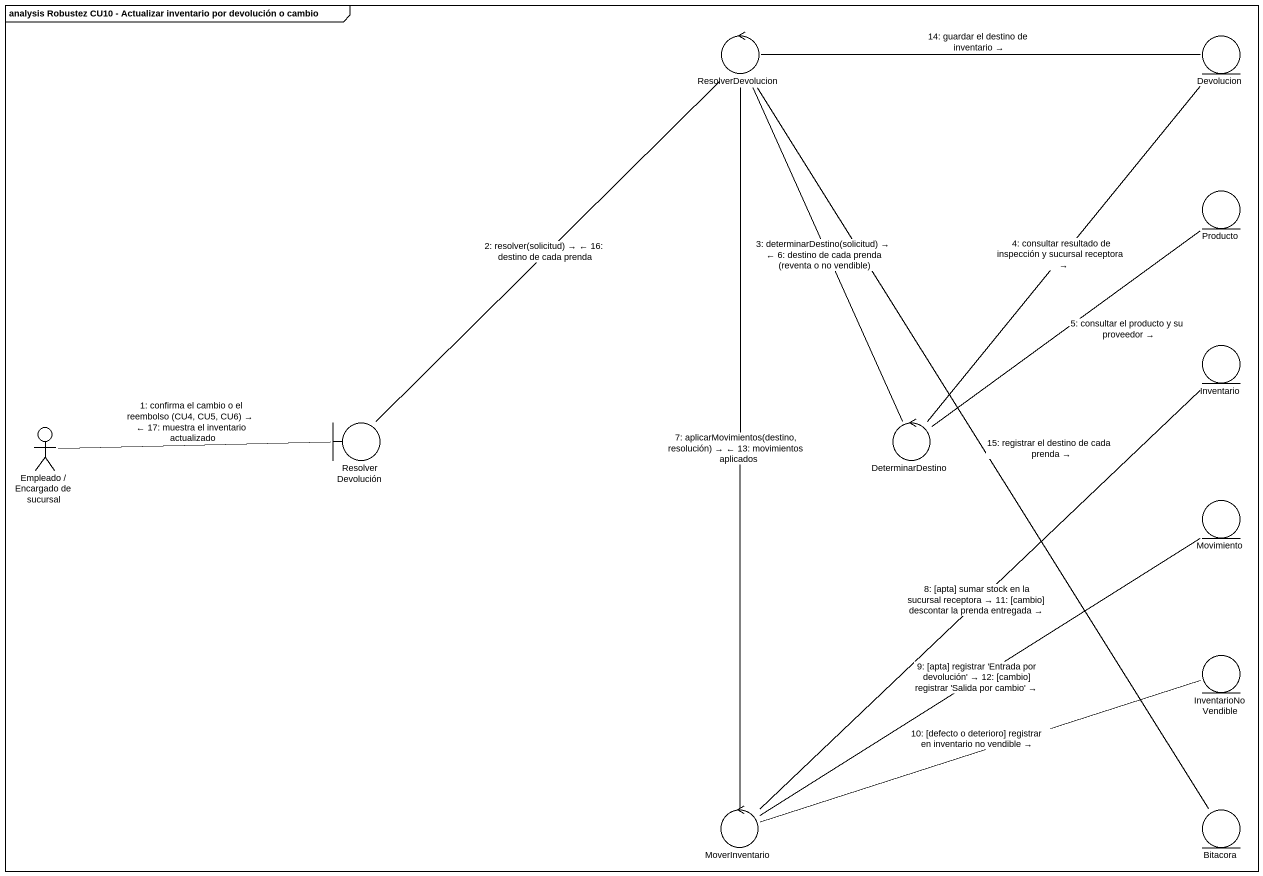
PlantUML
@startuml
mainframe analysis Robustez CU10 - Actualizar inventario por devolución o cambio
control ResolverDevolucion
entity Devolucion
entity Producto
entity Inventario
actor "Empleado / Encargado de sucursal" as Empleado_Encargado_de
boundary "Resolver Devolución" as Resolver_Devolución
control DeterminarDestino
entity Movimiento
entity InventarioNoVendible
control MoverInventario
entity Bitacora
ResolverDevolucion -right- Devolucion : 14: guardar el destino de inventario →
ResolverDevolucion -- DeterminarDestino : 3: determinarDestino(solicitud) → ← 6: destino de cada prenda (reventa o no vendible)
ResolverDevolucion -- MoverInventario : 7: aplicarMovimientos(destino, resolución) → ← 13: movimientos aplicados
ResolverDevolucion -- Bitacora : 15: registrar el destino de cada prenda →
Empleado_Encargado_de -right- Resolver_Devolución : 1: confirma el cambio o el reembolso (CU4, CU5, CU6) → ← 17: muestra el inventario actualizado
Resolver_Devolución -up- ResolverDevolucion : 2: resolver(solicitud) → ← 16: destino de cada prenda
DeterminarDestino -up- Devolucion : 4: consultar resultado de inspección y sucursal receptora →
DeterminarDestino -up- Producto : 5: consultar el producto y su proveedor →
MoverInventario -up- Inventario : 8: [apta] sumar stock en la sucursal receptora → 11: [cambio] descontar la prenda entregada →
MoverInventario -up- Movimiento : 9: [apta] registrar 'Entrada por devolución' → 12: [cambio] registrar 'Salida por cambio' →
MoverInventario -right- InventarioNoVendible : 10: [defecto o deterioro] registrar en inventario no vendible →
@enduml
